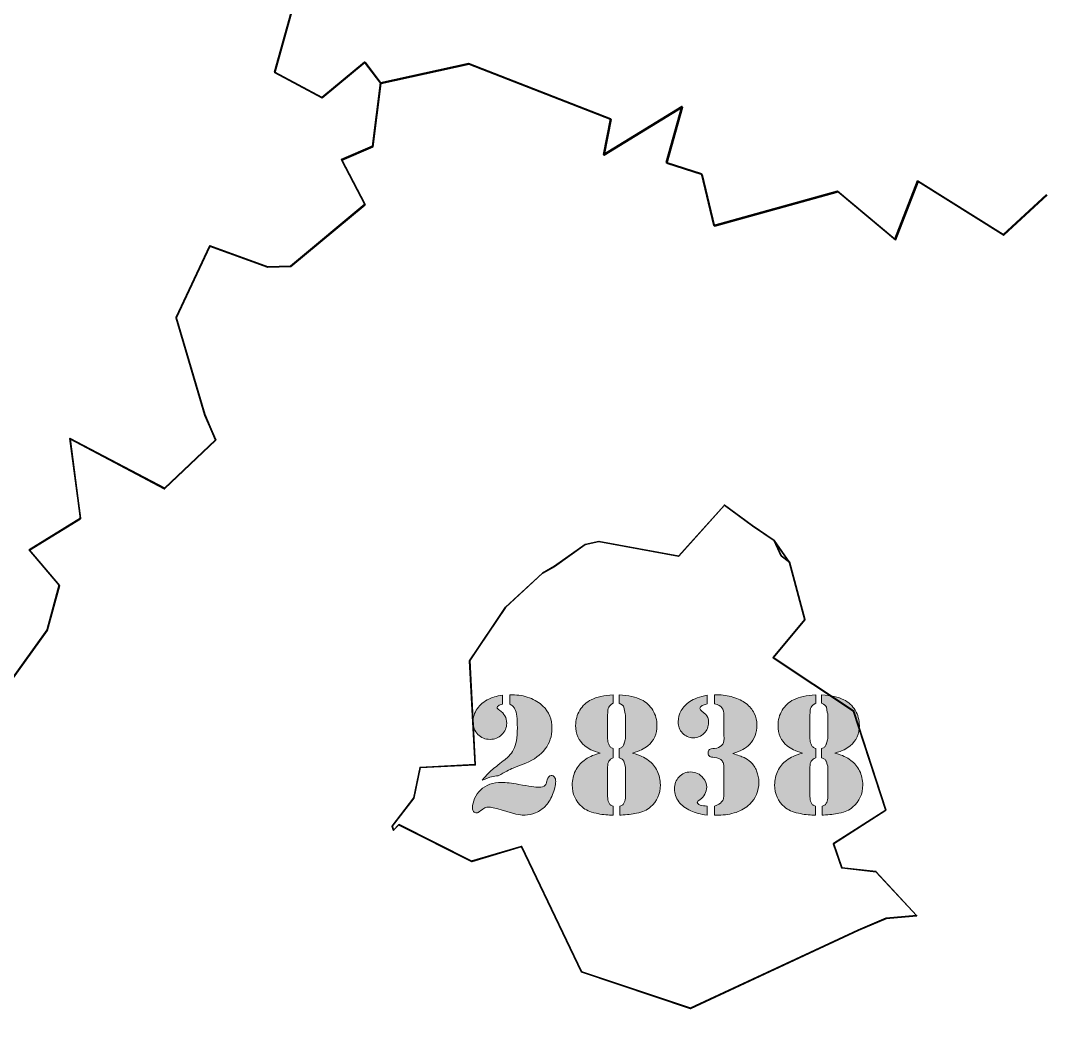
# Model space of a CAD drawing. Header units: inches. Extents: x 5 to 292, y -204 to -7.
# Drawn here: x 124.06 to 152.79, y -81.36 to -53.23 of the extents above; entities that cross this region are included whole.
import ezdxf

# ---------------------------------------------------------------- set-up
doc = ezdxf.new("R2010")
doc.units = ezdxf.units.IN
doc.header["$MEASUREMENT"] = 0
for name, color, linetype in [('Layer 4', 7, 'Continuous'), ('Legend', 7, 'Continuous'), ('MapBelgium', 7, 'Continuous')]:
    doc.layers.add(name, color=color, linetype=linetype)

# ---------------------------------------------------------------- blocks, each defined once
blk = doc.blocks.new('block 2')
at = {"layer": 'MapBelgium', "color": 250, "lineweight": 35, "true_color": 0x231f20}
for points in [[(152.859, -58.127), (151.643, -59.254), (149.241, -57.746), (148.61, -59.377), (146.998, -58.031), (143.525, -58.994), (143.182, -57.552), (142.195, -57.227), (142.634, -55.661), (140.431, -57.007), (140.629, -56.004), (136.643, -54.457), (134.179, -55.001), (134.179, -55.001), (133.728, -54.401), (132.524, -55.395), (131.199, -54.689), (131.663, -53.009)], [(131.651, -53.002), (131.187, -54.683), (132.511, -55.388), (133.715, -54.398), (134.167, -54.998), (134.167, -54.998), (133.944, -56.775), (133.071, -57.146), (133.727, -58.396), (131.645, -60.132), (131.645, -60.132), (130.995, -60.151), (130.995, -60.151), (129.376, -59.56), (128.429, -61.572), (129.231, -64.298), (129.231, -64.298), (129.537, -65.004), (129.537, -65.004), (128.104, -66.365), (125.452, -64.963), (125.746, -67.204), (124.313, -68.089), (125.155, -69.079), (124.812, -70.333), (122.224, -73.929)], [(122.218, -73.916), (124.805, -70.32), (125.149, -69.064), (124.307, -68.073), (125.74, -67.188), (125.446, -64.951), (128.101, -66.35), (129.534, -64.988), (129.534, -64.988), (129.228, -64.282), (129.228, -64.282), (128.426, -61.556), (129.37, -59.545), (130.989, -60.136), (130.989, -60.136), (131.638, -60.117), (131.638, -60.117), (133.721, -58.381), (133.065, -57.131), (133.938, -56.759), (134.161, -54.983), (134.161, -54.983), (136.624, -54.438), (140.61, -55.986), (140.412, -56.988), (142.615, -55.642), (142.176, -57.208), (143.163, -57.533), (143.507, -58.975), (146.979, -58.013), (148.591, -59.359), (149.223, -57.728), (151.624, -59.235), (152.84, -58.109)], [(145.394, -68.241), (145.636, -68.42), (145.636, -68.42), (146.063, -70.029), (145.178, -71.094), (147.425, -72.589), (148.331, -75.374), (146.864, -76.315), (147.1, -76.989), (147.1, -76.989), (148.056, -77.095), (148.056, -77.095), (149.198, -78.329), (148.344, -78.404), (148.344, -78.404), (147.561, -78.738), (147.561, -78.738), (142.854, -80.929), (139.796, -79.905), (138.116, -76.392), (136.714, -76.81), (134.674, -75.782), (134.674, -75.782), (134.523, -75.934), (134.523, -75.934), (134.486, -75.82), (134.486, -75.82), (135.095, -75.03), (135.095, -75.03), (135.269, -74.176), (136.816, -74.099), (136.661, -71.181), (137.67, -69.686), (137.67, -69.686), (138.707, -68.726), (138.707, -68.726), (139.038, -68.535), (139.038, -68.535), (139.898, -67.925), (139.898, -67.925), (140.285, -67.841), (140.285, -67.841), (142.523, -68.25), (142.523, -68.25), (143.807, -66.82), (143.807, -66.82), (144.587, -67.393), (144.587, -67.393), (145.203, -67.81), (145.203, -67.81), (145.394, -68.241)], [(140.285, -67.841), (140.285, -67.841), (139.898, -67.928), (139.898, -67.928), (139.038, -68.538), (139.038, -68.538), (138.707, -68.73), (138.707, -68.73), (137.67, -69.692), (137.67, -69.692), (136.658, -71.187), (136.816, -74.105), (135.269, -74.182), (135.095, -75.037), (135.095, -75.037), (134.489, -75.826), (134.489, -75.826), (134.526, -75.94), (134.526, -75.94), (134.678, -75.789), (134.678, -75.789), (136.717, -76.816), (138.119, -76.398), (139.799, -79.914), (142.857, -80.938), (147.564, -78.744), (147.564, -78.744), (148.347, -78.413), (148.347, -78.413), (149.201, -78.335), (148.056, -77.101), (148.056, -77.101), (147.1, -76.995), (147.1, -76.995), (146.864, -76.321), (148.334, -75.38), (147.425, -72.595), (145.178, -71.1), (146.063, -70.036), (145.636, -68.426), (145.636, -68.426), (145.203, -67.817), (145.203, -67.817), (144.59, -67.399), (144.59, -67.399), (143.807, -66.826), (143.807, -66.826), (142.526, -68.253), (140.285, -67.841), (140.285, -67.841)]]:
    blk.add_lwpolyline(points, dxfattribs=at)
blk = doc.blocks.new('block 5')
at = {"layer": 'Legend', "true_color": 0xffffff}
h = blk.add_hatch(color=7, dxfattribs=at)
h.dxf.hatch_style = 2
edge = h.paths.add_edge_path()
edge.add_spline(control_points=[(138.951, -74.404), (138.987, -74.402), (139.016, -74.417), (139.039, -74.447), (139.062, -74.478), (139.074, -74.518), (139.074, -74.568), (139.074, -74.679), (139.045, -74.803), (138.986, -74.94), (138.927, -75.078), (138.857, -75.188), (138.775, -75.272), (138.704, -75.344), (138.617, -75.403), (138.512, -75.448), (138.408, -75.493), (138.309, -75.515), (138.216, -75.515), (138.103, -75.515), (137.984, -75.497), (137.859, -75.46), (137.859, -75.46), (137.54, -75.366), (137.54, -75.366), (137.362, -75.314), (137.246, -75.289), (137.193, -75.289), (137.122, -75.289), (137.048, -75.323), (136.969, -75.39), (136.919, -75.432), (136.881, -75.453), (136.855, -75.453), (136.819, -75.453), (136.79, -75.441), (136.77, -75.417), (136.75, -75.392), (136.74, -75.358), (136.74, -75.313), (136.74, -75.226), (136.76, -75.138), (136.8, -75.048), (136.84, -74.958), (136.895, -74.879), (136.964, -74.811), (137.11, -74.668), (137.309, -74.597), (137.562, -74.597), (137.679, -74.597), (137.838, -74.615), (138.037, -74.652), (138.328, -74.707), (138.518, -74.734), (138.606, -74.734), (138.683, -74.734), (138.741, -74.715), (138.777, -74.676), (138.79, -74.662), (138.8, -74.645), (138.807, -74.627), (138.815, -74.608), (138.824, -74.575), (138.835, -74.527), (138.853, -74.448), (138.891, -74.407), (138.951, -74.404)], knot_values=[0, 0, 0, 0, 1, 1, 1, 2, 2, 2, 3, 3, 3, 4, 4, 4, 5, 5, 5, 6, 6, 6, 7, 7, 7, 8, 8, 8, 9, 9, 9, 10, 10, 10, 11, 11, 11, 12, 12, 12, 13, 13, 13, 14, 14, 14, 15, 15, 15, 16, 16, 16, 17, 17, 17, 18, 18, 18, 19, 19, 19, 20, 20, 20, 21, 21, 21, 22, 22, 22, 22], degree=3, periodic=1)
edge = h.paths.add_edge_path()
edge.add_spline(control_points=[(137.579, -72.149), (137.579, -72.149), (137.579, -72.405), (137.579, -72.405), (137.534, -72.414), (137.497, -72.428), (137.469, -72.446), (137.441, -72.463), (137.428, -72.481), (137.429, -72.499), (137.432, -72.521), (137.454, -72.545), (137.494, -72.571), (137.567, -72.621), (137.619, -72.675), (137.651, -72.733), (137.683, -72.79), (137.699, -72.86), (137.699, -72.942), (137.699, -73.064), (137.653, -73.17), (137.561, -73.258), (137.468, -73.347), (137.359, -73.391), (137.234, -73.391), (137.097, -73.391), (136.983, -73.344), (136.892, -73.25), (136.8, -73.156), (136.754, -73.039), (136.754, -72.899), (136.754, -72.767), (136.794, -72.644), (136.873, -72.53), (136.953, -72.416), (137.061, -72.326), (137.198, -72.26), (137.285, -72.218), (137.412, -72.181), (137.579, -72.149)], knot_values=[0, 0, 0, 0, 1, 1, 1, 2, 2, 2, 3, 3, 3, 4, 4, 4, 5, 5, 5, 6, 6, 6, 7, 7, 7, 8, 8, 8, 9, 9, 9, 10, 10, 10, 11, 11, 11, 12, 12, 12, 13, 13, 13, 13], degree=3, periodic=1)
edge = h.paths.add_edge_path()
edge.add_spline(control_points=[(137.791, -72.405), (137.791, -72.405), (137.791, -72.142), (137.791, -72.142), (137.791, -72.142), (137.856, -72.142), (137.856, -72.142), (138.023, -72.142), (138.183, -72.169), (138.335, -72.225), (138.487, -72.28), (138.613, -72.357), (138.715, -72.455), (138.885, -72.621), (138.97, -72.83), (138.97, -73.082), (138.97, -73.299), (138.907, -73.492), (138.778, -73.66), (138.651, -73.828), (138.469, -73.959), (138.235, -74.054), (138.235, -74.054), (137.919, -74.179), (137.919, -74.179), (137.827, -74.216), (137.698, -74.281), (137.531, -74.372), (137.531, -74.372), (137.458, -74.413), (137.458, -74.413), (137.394, -74.413), (137.332, -74.422), (137.273, -74.439), (137.213, -74.456), (137.127, -74.488), (137.015, -74.536), (137.072, -74.459), (137.131, -74.393), (137.19, -74.336), (137.248, -74.28), (137.336, -74.206), (137.453, -74.114), (137.605, -73.997), (137.706, -73.912), (137.759, -73.86), (137.811, -73.808), (137.855, -73.747), (137.892, -73.678), (137.929, -73.607), (137.956, -73.524), (137.973, -73.428), (137.99, -73.333), (137.998, -73.212), (137.998, -73.065), (137.998, -72.808), (137.976, -72.634), (137.931, -72.544), (137.913, -72.509), (137.894, -72.482), (137.874, -72.462), (137.854, -72.443), (137.827, -72.424), (137.791, -72.405)], knot_values=[0, 0, 0, 0, 1, 1, 1, 2, 2, 2, 3, 3, 3, 4, 4, 4, 5, 5, 5, 6, 6, 6, 7, 7, 7, 8, 8, 8, 9, 9, 9, 10, 10, 10, 11, 11, 11, 12, 12, 12, 13, 13, 13, 14, 14, 14, 15, 15, 15, 16, 16, 16, 17, 17, 17, 18, 18, 18, 19, 19, 19, 20, 20, 20, 21, 21, 21, 21], degree=3, periodic=1)
h = blk.add_hatch(color=7, dxfattribs=at)
h.dxf.hatch_style = 2
edge = h.paths.add_edge_path()
edge.add_spline(control_points=[(140.69, -72.376), (140.622, -72.411), (140.579, -72.449), (140.56, -72.489), (140.54, -72.529), (140.531, -72.603), (140.531, -72.711), (140.531, -72.711), (140.531, -73.376), (140.531, -73.376), (140.531, -73.429), (140.54, -73.48), (140.56, -73.528), (140.574, -73.561), (140.591, -73.585), (140.609, -73.603), (140.627, -73.621), (140.654, -73.637), (140.69, -73.651), (140.69, -73.651), (140.69, -73.905), (140.69, -73.905), (140.632, -73.927), (140.591, -73.958), (140.567, -73.999), (140.543, -74.039), (140.531, -74.096), (140.531, -74.17), (140.531, -74.17), (140.531, -74.995), (140.531, -74.995), (140.531, -75.059), (140.541, -75.114), (140.562, -75.161), (140.575, -75.191), (140.59, -75.214), (140.608, -75.228), (140.625, -75.243), (140.652, -75.255), (140.687, -75.265), (140.687, -75.265), (140.687, -75.515), (140.687, -75.515), (140.687, -75.515), (140.639, -75.513), (140.639, -75.513), (140.498, -75.513), (140.353, -75.496), (140.205, -75.462), (140.115, -75.442), (140.041, -75.418), (139.982, -75.391), (139.923, -75.365), (139.867, -75.329), (139.812, -75.284), (139.63, -75.131), (139.539, -74.926), (139.539, -74.669), (139.539, -74.526), (139.568, -74.395), (139.625, -74.276), (139.682, -74.157), (139.764, -74.058), (139.87, -73.979), (139.929, -73.934), (139.991, -73.897), (140.057, -73.868), (140.122, -73.839), (140.211, -73.808), (140.323, -73.774), (140.214, -73.742), (140.128, -73.711), (140.064, -73.681), (140, -73.652), (139.942, -73.614), (139.887, -73.569), (139.718, -73.428), (139.634, -73.238), (139.634, -73), (139.634, -72.844), (139.672, -72.702), (139.749, -72.575), (139.826, -72.447), (139.933, -72.348), (140.07, -72.277), (140.223, -72.198), (140.429, -72.153), (140.69, -72.142), (140.69, -72.142), (140.69, -72.376), (140.69, -72.376)], knot_values=[0, 0, 0, 0, 1, 1, 1, 2, 2, 2, 3, 3, 3, 4, 4, 4, 5, 5, 5, 6, 6, 6, 7, 7, 7, 8, 8, 8, 9, 9, 9, 10, 10, 10, 11, 11, 11, 12, 12, 12, 13, 13, 13, 14, 14, 14, 15, 15, 15, 16, 16, 16, 17, 17, 17, 18, 18, 18, 19, 19, 19, 20, 20, 20, 21, 21, 21, 22, 22, 22, 23, 23, 23, 24, 24, 24, 25, 25, 25, 26, 26, 26, 27, 27, 27, 28, 28, 28, 29, 29, 29, 30, 30, 30, 30], degree=3, periodic=1)
edge = h.paths.add_edge_path()
edge.add_spline(control_points=[(140.856, -72.376), (140.856, -72.376), (140.856, -72.142), (140.856, -72.142), (141.118, -72.153), (141.326, -72.198), (141.478, -72.277), (141.615, -72.348), (141.722, -72.447), (141.799, -72.575), (141.876, -72.702), (141.915, -72.844), (141.915, -73), (141.915, -73.238), (141.83, -73.428), (141.662, -73.569), (141.607, -73.614), (141.548, -73.652), (141.485, -73.681), (141.421, -73.711), (141.334, -73.742), (141.225, -73.774), (141.338, -73.808), (141.427, -73.839), (141.491, -73.868), (141.557, -73.897), (141.619, -73.934), (141.679, -73.979), (141.785, -74.058), (141.866, -74.157), (141.923, -74.276), (141.98, -74.395), (142.009, -74.526), (142.009, -74.669), (142.009, -74.926), (141.918, -75.131), (141.736, -75.284), (141.682, -75.331), (141.625, -75.367), (141.567, -75.394), (141.508, -75.42), (141.433, -75.443), (141.343, -75.462), (141.216, -75.49), (141.071, -75.507), (140.907, -75.513), (140.907, -75.513), (140.873, -75.515), (140.873, -75.515), (140.873, -75.515), (140.873, -75.265), (140.873, -75.265), (140.909, -75.255), (140.935, -75.243), (140.953, -75.228), (140.97, -75.214), (140.986, -75.191), (140.998, -75.161), (141.019, -75.114), (141.03, -75.059), (141.03, -74.995), (141.03, -74.995), (141.03, -74.17), (141.03, -74.17), (141.03, -74.155), (141.025, -74.13), (141.014, -74.094), (141.004, -74.058), (140.994, -74.028), (140.984, -74.006), (140.971, -73.982), (140.956, -73.962), (140.938, -73.948), (140.921, -73.933), (140.893, -73.919), (140.856, -73.905), (140.856, -73.905), (140.856, -73.651), (140.856, -73.651), (140.895, -73.635), (140.923, -73.619), (140.942, -73.602), (140.96, -73.585), (140.975, -73.561), (140.986, -73.528), (140.993, -73.512), (141.002, -73.484), (141.013, -73.444), (141.024, -73.404), (141.03, -73.381), (141.03, -73.376), (141.03, -73.376), (141.03, -72.711), (141.03, -72.711), (141.03, -72.693), (141.025, -72.664), (141.015, -72.624), (141.015, -72.624), (140.989, -72.491), (140.989, -72.491), (140.973, -72.451), (140.929, -72.413), (140.856, -72.376)], knot_values=[0, 0, 0, 0, 1, 1, 1, 2, 2, 2, 3, 3, 3, 4, 4, 4, 5, 5, 5, 6, 6, 6, 7, 7, 7, 8, 8, 8, 9, 9, 9, 10, 10, 10, 11, 11, 11, 12, 12, 12, 13, 13, 13, 14, 14, 14, 15, 15, 15, 16, 16, 16, 17, 17, 17, 18, 18, 18, 19, 19, 19, 20, 20, 20, 21, 21, 21, 22, 22, 22, 23, 23, 23, 24, 24, 24, 25, 25, 25, 26, 26, 26, 27, 27, 27, 28, 28, 28, 29, 29, 29, 30, 30, 30, 31, 31, 31, 32, 32, 32, 33, 33, 33, 34, 34, 34, 34], degree=3, periodic=1)
h = blk.add_hatch(color=7, dxfattribs=at)
h.dxf.hatch_style = 2
edge = h.paths.add_edge_path()
edge.add_spline(control_points=[(143.318, -75.26), (143.318, -75.26), (143.318, -75.513), (143.318, -75.513), (143.14, -75.49), (142.987, -75.451), (142.86, -75.395), (142.715, -75.331), (142.603, -75.245), (142.524, -75.138), (142.444, -75.031), (142.404, -74.912), (142.404, -74.78), (142.404, -74.645), (142.448, -74.532), (142.535, -74.441), (142.621, -74.35), (142.729, -74.305), (142.858, -74.305), (142.999, -74.305), (143.117, -74.361), (143.21, -74.474), (143.276, -74.554), (143.309, -74.64), (143.309, -74.732), (143.309, -74.798), (143.292, -74.862), (143.258, -74.925), (143.224, -74.987), (143.179, -75.039), (143.123, -75.079), (143.072, -75.116), (143.046, -75.144), (143.046, -75.163), (143.046, -75.189), (143.073, -75.212), (143.128, -75.231), (143.183, -75.25), (143.246, -75.26), (143.318, -75.26)], knot_values=[0, 0, 0, 0, 1, 1, 1, 2, 2, 2, 3, 3, 3, 4, 4, 4, 5, 5, 5, 6, 6, 6, 7, 7, 7, 8, 8, 8, 9, 9, 9, 10, 10, 10, 11, 11, 11, 12, 12, 12, 13, 13, 13, 13], degree=3, periodic=1)
edge = h.paths.add_edge_path()
edge.add_spline(control_points=[(143.318, -72.154), (143.318, -72.154), (143.318, -72.397), (143.318, -72.397), (143.256, -72.412), (143.211, -72.427), (143.183, -72.443), (143.166, -72.453), (143.151, -72.466), (143.139, -72.482), (143.127, -72.498), (143.121, -72.512), (143.121, -72.523), (143.122, -72.548), (143.139, -72.574), (143.171, -72.6), (143.171, -72.6), (143.282, -72.689), (143.282, -72.689), (143.335, -72.733), (143.362, -72.809), (143.362, -72.918), (143.362, -73.036), (143.32, -73.136), (143.235, -73.22), (143.151, -73.303), (143.049, -73.345), (142.93, -73.345), (142.811, -73.345), (142.711, -73.302), (142.631, -73.216), (142.551, -73.13), (142.511, -73.023), (142.511, -72.896), (142.511, -72.787), (142.539, -72.683), (142.596, -72.584), (142.653, -72.485), (142.733, -72.401), (142.836, -72.332), (142.955, -72.252), (143.116, -72.192), (143.318, -72.154)], knot_values=[0, 0, 0, 0, 1, 1, 1, 2, 2, 2, 3, 3, 3, 4, 4, 4, 5, 5, 5, 6, 6, 6, 7, 7, 7, 8, 8, 8, 9, 9, 9, 10, 10, 10, 11, 11, 11, 12, 12, 12, 13, 13, 13, 14, 14, 14, 14], degree=3, periodic=1)
edge = h.paths.add_edge_path()
edge.add_spline(control_points=[(144.044, -73.791), (144.184, -73.833), (144.289, -73.87), (144.358, -73.903), (144.427, -73.936), (144.488, -73.977), (144.541, -74.025), (144.612, -74.091), (144.668, -74.175), (144.71, -74.276), (144.752, -74.377), (144.773, -74.482), (144.773, -74.592), (144.773, -74.841), (144.687, -75.047), (144.517, -75.209), (144.413, -75.309), (144.285, -75.385), (144.135, -75.437), (143.984, -75.489), (143.819, -75.515), (143.639, -75.515), (143.639, -75.515), (143.533, -75.513), (143.533, -75.513), (143.533, -75.513), (143.533, -75.26), (143.533, -75.26), (143.623, -75.234), (143.688, -75.196), (143.728, -75.146), (143.752, -75.118), (143.769, -75.087), (143.779, -75.054), (143.789, -75.021), (143.793, -74.977), (143.793, -74.922), (143.793, -74.922), (143.793, -74.23), (143.793, -74.23), (143.793, -74.163), (143.79, -74.113), (143.784, -74.083), (143.777, -74.052), (143.763, -74.023), (143.74, -73.994), (143.695, -73.934), (143.625, -73.902), (143.528, -73.897), (143.464, -73.894), (143.421, -73.886), (143.4, -73.873), (143.365, -73.851), (143.347, -73.817), (143.347, -73.772), (143.347, -73.727), (143.36, -73.696), (143.385, -73.678), (143.41, -73.66), (143.457, -73.648), (143.526, -73.642), (143.706, -73.626), (143.796, -73.535), (143.796, -73.369), (143.796, -73.369), (143.793, -73.275), (143.793, -73.275), (143.793, -73.275), (143.793, -72.73), (143.793, -72.73), (143.793, -72.629), (143.774, -72.554), (143.736, -72.505), (143.697, -72.456), (143.629, -72.42), (143.533, -72.397), (143.533, -72.397), (143.533, -72.142), (143.533, -72.142), (143.533, -72.142), (143.601, -72.142), (143.601, -72.142), (143.755, -72.142), (143.904, -72.163), (144.047, -72.207), (144.19, -72.25), (144.312, -72.31), (144.413, -72.388), (144.513, -72.463), (144.589, -72.553), (144.641, -72.657), (144.693, -72.76), (144.72, -72.872), (144.72, -72.991), (144.72, -73.204), (144.651, -73.384), (144.515, -73.528), (144.455, -73.591), (144.392, -73.641), (144.325, -73.678), (144.259, -73.715), (144.165, -73.753), (144.044, -73.791)], knot_values=[0, 0, 0, 0, 1, 1, 1, 2, 2, 2, 3, 3, 3, 4, 4, 4, 5, 5, 5, 6, 6, 6, 7, 7, 7, 8, 8, 8, 9, 9, 9, 10, 10, 10, 11, 11, 11, 12, 12, 12, 13, 13, 13, 14, 14, 14, 15, 15, 15, 16, 16, 16, 17, 17, 17, 18, 18, 18, 19, 19, 19, 20, 20, 20, 21, 21, 21, 22, 22, 22, 23, 23, 23, 24, 24, 24, 25, 25, 25, 26, 26, 26, 27, 27, 27, 28, 28, 28, 29, 29, 29, 30, 30, 30, 31, 31, 31, 32, 32, 32, 33, 33, 33, 34, 34, 34, 34], degree=3, periodic=1)
h = blk.add_hatch(color=7, dxfattribs=at)
h.dxf.hatch_style = 2
edge = h.paths.add_edge_path()
edge.add_spline(control_points=[(146.367, -72.376), (146.299, -72.411), (146.256, -72.449), (146.236, -72.489), (146.217, -72.529), (146.207, -72.603), (146.207, -72.711), (146.207, -72.711), (146.207, -73.376), (146.207, -73.376), (146.207, -73.429), (146.217, -73.48), (146.236, -73.528), (146.251, -73.561), (146.267, -73.585), (146.286, -73.603), (146.304, -73.621), (146.331, -73.637), (146.367, -73.651), (146.367, -73.651), (146.367, -73.905), (146.367, -73.905), (146.309, -73.927), (146.268, -73.958), (146.244, -73.999), (146.219, -74.039), (146.207, -74.096), (146.207, -74.17), (146.207, -74.17), (146.207, -74.995), (146.207, -74.995), (146.207, -75.059), (146.218, -75.114), (146.239, -75.161), (146.252, -75.191), (146.267, -75.214), (146.285, -75.228), (146.302, -75.243), (146.329, -75.255), (146.364, -75.265), (146.364, -75.265), (146.364, -75.515), (146.364, -75.515), (146.364, -75.515), (146.316, -75.513), (146.316, -75.513), (146.174, -75.513), (146.03, -75.496), (145.882, -75.462), (145.792, -75.442), (145.718, -75.418), (145.659, -75.391), (145.6, -75.365), (145.544, -75.329), (145.489, -75.284), (145.307, -75.131), (145.216, -74.926), (145.216, -74.669), (145.216, -74.526), (145.245, -74.395), (145.302, -74.276), (145.359, -74.157), (145.441, -74.058), (145.547, -73.979), (145.606, -73.934), (145.668, -73.897), (145.734, -73.868), (145.799, -73.839), (145.887, -73.808), (146, -73.774), (145.891, -73.742), (145.804, -73.711), (145.741, -73.681), (145.677, -73.652), (145.618, -73.614), (145.564, -73.569), (145.395, -73.428), (145.31, -73.238), (145.31, -73), (145.31, -72.844), (145.349, -72.702), (145.426, -72.575), (145.503, -72.447), (145.61, -72.348), (145.747, -72.277), (145.899, -72.198), (146.106, -72.153), (146.367, -72.142), (146.367, -72.142), (146.367, -72.376), (146.367, -72.376)], knot_values=[0, 0, 0, 0, 1, 1, 1, 2, 2, 2, 3, 3, 3, 4, 4, 4, 5, 5, 5, 6, 6, 6, 7, 7, 7, 8, 8, 8, 9, 9, 9, 10, 10, 10, 11, 11, 11, 12, 12, 12, 13, 13, 13, 14, 14, 14, 15, 15, 15, 16, 16, 16, 17, 17, 17, 18, 18, 18, 19, 19, 19, 20, 20, 20, 21, 21, 21, 22, 22, 22, 23, 23, 23, 24, 24, 24, 25, 25, 25, 26, 26, 26, 27, 27, 27, 28, 28, 28, 29, 29, 29, 30, 30, 30, 30], degree=3, periodic=1)
edge = h.paths.add_edge_path()
edge.add_spline(control_points=[(146.533, -72.376), (146.533, -72.376), (146.533, -72.142), (146.533, -72.142), (146.795, -72.153), (147.003, -72.198), (147.155, -72.277), (147.292, -72.348), (147.399, -72.447), (147.476, -72.575), (147.553, -72.702), (147.592, -72.844), (147.592, -73), (147.592, -73.238), (147.507, -73.428), (147.338, -73.569), (147.284, -73.614), (147.225, -73.652), (147.161, -73.681), (147.098, -73.711), (147.011, -73.742), (146.902, -73.774), (147.015, -73.808), (147.104, -73.839), (147.168, -73.868), (147.234, -73.897), (147.296, -73.934), (147.355, -73.979), (147.461, -74.058), (147.543, -74.157), (147.6, -74.276), (147.657, -74.395), (147.686, -74.526), (147.686, -74.669), (147.686, -74.926), (147.595, -75.131), (147.413, -75.284), (147.358, -75.331), (147.302, -75.367), (147.243, -75.394), (147.184, -75.42), (147.11, -75.443), (147.02, -75.462), (146.893, -75.49), (146.748, -75.507), (146.584, -75.513), (146.584, -75.513), (146.55, -75.515), (146.55, -75.515), (146.55, -75.515), (146.55, -75.265), (146.55, -75.265), (146.585, -75.255), (146.612, -75.243), (146.629, -75.228), (146.647, -75.214), (146.663, -75.191), (146.675, -75.161), (146.696, -75.114), (146.707, -75.059), (146.707, -74.995), (146.707, -74.995), (146.707, -74.17), (146.707, -74.17), (146.707, -74.155), (146.701, -74.13), (146.691, -74.094), (146.68, -74.058), (146.67, -74.028), (146.661, -74.006), (146.648, -73.982), (146.633, -73.962), (146.615, -73.948), (146.597, -73.933), (146.57, -73.919), (146.533, -73.905), (146.533, -73.905), (146.533, -73.651), (146.533, -73.651), (146.572, -73.635), (146.6, -73.619), (146.618, -73.602), (146.637, -73.585), (146.652, -73.561), (146.663, -73.528), (146.67, -73.512), (146.678, -73.484), (146.69, -73.444), (146.701, -73.404), (146.707, -73.381), (146.707, -73.376), (146.707, -73.376), (146.707, -72.711), (146.707, -72.711), (146.707, -72.693), (146.702, -72.664), (146.692, -72.624), (146.692, -72.624), (146.666, -72.491), (146.666, -72.491), (146.649, -72.451), (146.605, -72.413), (146.533, -72.376)], knot_values=[0, 0, 0, 0, 1, 1, 1, 2, 2, 2, 3, 3, 3, 4, 4, 4, 5, 5, 5, 6, 6, 6, 7, 7, 7, 8, 8, 8, 9, 9, 9, 10, 10, 10, 11, 11, 11, 12, 12, 12, 13, 13, 13, 14, 14, 14, 15, 15, 15, 16, 16, 16, 17, 17, 17, 18, 18, 18, 19, 19, 19, 20, 20, 20, 21, 21, 21, 22, 22, 22, 23, 23, 23, 24, 24, 24, 25, 25, 25, 26, 26, 26, 27, 27, 27, 28, 28, 28, 29, 29, 29, 30, 30, 30, 31, 31, 31, 32, 32, 32, 33, 33, 33, 34, 34, 34, 34], degree=3, periodic=1)
at = {"layer": 'Legend', "lineweight": 0}
for points, knots in [([(137.579, -72.149), (137.579, -72.149), (137.579, -72.405), (137.579, -72.405), (137.534, -72.414), (137.497, -72.428), (137.469, -72.446), (137.441, -72.463), (137.428, -72.481), (137.429, -72.499), (137.432, -72.521), (137.454, -72.545), (137.494, -72.571), (137.567, -72.621), (137.619, -72.675), (137.651, -72.733), (137.683, -72.79), (137.699, -72.86), (137.699, -72.942), (137.699, -73.064), (137.653, -73.17), (137.561, -73.258), (137.468, -73.347), (137.359, -73.391), (137.234, -73.391), (137.097, -73.391), (136.983, -73.344), (136.892, -73.25), (136.8, -73.156), (136.754, -73.039), (136.754, -72.899), (136.754, -72.767), (136.794, -72.644), (136.873, -72.53), (136.953, -72.416), (137.061, -72.326), (137.198, -72.26), (137.285, -72.218), (137.412, -72.181), (137.579, -72.149)], [0, 0, 0, 0, 1, 1, 1, 2, 2, 2, 3, 3, 3, 4, 4, 4, 5, 5, 5, 6, 6, 6, 7, 7, 7, 8, 8, 8, 9, 9, 9, 10, 10, 10, 11, 11, 11, 12, 12, 12, 13, 13, 13, 13]), ([(137.791, -72.405), (137.791, -72.405), (137.791, -72.142), (137.791, -72.142), (137.791, -72.142), (137.856, -72.142), (137.856, -72.142), (138.023, -72.142), (138.183, -72.169), (138.335, -72.225), (138.487, -72.28), (138.613, -72.357), (138.715, -72.455), (138.885, -72.621), (138.97, -72.83), (138.97, -73.082), (138.97, -73.299), (138.907, -73.492), (138.778, -73.66), (138.651, -73.828), (138.469, -73.959), (138.235, -74.054), (138.235, -74.054), (137.919, -74.179), (137.919, -74.179), (137.827, -74.216), (137.698, -74.281), (137.531, -74.372), (137.531, -74.372), (137.458, -74.413), (137.458, -74.413), (137.394, -74.413), (137.332, -74.422), (137.273, -74.439), (137.213, -74.456), (137.127, -74.488), (137.015, -74.536), (137.072, -74.459), (137.131, -74.393), (137.19, -74.336), (137.248, -74.28), (137.336, -74.206), (137.453, -74.114), (137.605, -73.997), (137.706, -73.912), (137.759, -73.86), (137.811, -73.808), (137.855, -73.747), (137.892, -73.678), (137.929, -73.607), (137.956, -73.524), (137.973, -73.428), (137.99, -73.333), (137.998, -73.212), (137.998, -73.065), (137.998, -72.808), (137.976, -72.634), (137.931, -72.544), (137.913, -72.509), (137.894, -72.482), (137.874, -72.462), (137.854, -72.443), (137.827, -72.424), (137.791, -72.405)], [0, 0, 0, 0, 1, 1, 1, 2, 2, 2, 3, 3, 3, 4, 4, 4, 5, 5, 5, 6, 6, 6, 7, 7, 7, 8, 8, 8, 9, 9, 9, 10, 10, 10, 11, 11, 11, 12, 12, 12, 13, 13, 13, 14, 14, 14, 15, 15, 15, 16, 16, 16, 17, 17, 17, 18, 18, 18, 19, 19, 19, 20, 20, 20, 21, 21, 21, 21]), ([(140.69, -72.376), (140.622, -72.411), (140.579, -72.449), (140.56, -72.489), (140.54, -72.529), (140.531, -72.603), (140.531, -72.711), (140.531, -72.711), (140.531, -73.376), (140.531, -73.376), (140.531, -73.429), (140.54, -73.48), (140.56, -73.528), (140.574, -73.561), (140.591, -73.585), (140.609, -73.603), (140.627, -73.621), (140.654, -73.637), (140.69, -73.651), (140.69, -73.651), (140.69, -73.905), (140.69, -73.905), (140.632, -73.927), (140.591, -73.958), (140.567, -73.999), (140.543, -74.039), (140.531, -74.096), (140.531, -74.17), (140.531, -74.17), (140.531, -74.995), (140.531, -74.995), (140.531, -75.059), (140.541, -75.114), (140.562, -75.161), (140.575, -75.191), (140.59, -75.214), (140.608, -75.228), (140.625, -75.243), (140.652, -75.255), (140.687, -75.265), (140.687, -75.265), (140.687, -75.515), (140.687, -75.515), (140.687, -75.515), (140.639, -75.513), (140.639, -75.513), (140.498, -75.513), (140.353, -75.496), (140.205, -75.462), (140.115, -75.442), (140.041, -75.418), (139.982, -75.391), (139.923, -75.365), (139.867, -75.329), (139.812, -75.284), (139.63, -75.131), (139.539, -74.926), (139.539, -74.669), (139.539, -74.526), (139.568, -74.395), (139.625, -74.276), (139.682, -74.157), (139.764, -74.058), (139.87, -73.979), (139.929, -73.934), (139.991, -73.897), (140.057, -73.868), (140.122, -73.839), (140.211, -73.808), (140.323, -73.774), (140.214, -73.742), (140.128, -73.711), (140.064, -73.681), (140, -73.652), (139.942, -73.614), (139.887, -73.569), (139.718, -73.428), (139.634, -73.238), (139.634, -73), (139.634, -72.844), (139.672, -72.702), (139.749, -72.575), (139.826, -72.447), (139.933, -72.348), (140.07, -72.277), (140.223, -72.198), (140.429, -72.153), (140.69, -72.142), (140.69, -72.142), (140.69, -72.376), (140.69, -72.376)], [0, 0, 0, 0, 1, 1, 1, 2, 2, 2, 3, 3, 3, 4, 4, 4, 5, 5, 5, 6, 6, 6, 7, 7, 7, 8, 8, 8, 9, 9, 9, 10, 10, 10, 11, 11, 11, 12, 12, 12, 13, 13, 13, 14, 14, 14, 15, 15, 15, 16, 16, 16, 17, 17, 17, 18, 18, 18, 19, 19, 19, 20, 20, 20, 21, 21, 21, 22, 22, 22, 23, 23, 23, 24, 24, 24, 25, 25, 25, 26, 26, 26, 27, 27, 27, 28, 28, 28, 29, 29, 29, 30, 30, 30, 30]), ([(140.856, -72.376), (140.856, -72.376), (140.856, -72.142), (140.856, -72.142), (141.118, -72.153), (141.326, -72.198), (141.478, -72.277), (141.615, -72.348), (141.722, -72.447), (141.799, -72.575), (141.876, -72.702), (141.915, -72.844), (141.915, -73), (141.915, -73.238), (141.83, -73.428), (141.662, -73.569), (141.607, -73.614), (141.548, -73.652), (141.485, -73.681), (141.421, -73.711), (141.334, -73.742), (141.225, -73.774), (141.338, -73.808), (141.427, -73.839), (141.491, -73.868), (141.557, -73.897), (141.619, -73.934), (141.679, -73.979), (141.785, -74.058), (141.866, -74.157), (141.923, -74.276), (141.98, -74.395), (142.009, -74.526), (142.009, -74.669), (142.009, -74.926), (141.918, -75.131), (141.736, -75.284), (141.682, -75.331), (141.625, -75.367), (141.567, -75.394), (141.508, -75.42), (141.433, -75.443), (141.343, -75.462), (141.216, -75.49), (141.071, -75.507), (140.907, -75.513), (140.907, -75.513), (140.873, -75.515), (140.873, -75.515), (140.873, -75.515), (140.873, -75.265), (140.873, -75.265), (140.909, -75.255), (140.935, -75.243), (140.953, -75.228), (140.97, -75.214), (140.986, -75.191), (140.998, -75.161), (141.019, -75.114), (141.03, -75.059), (141.03, -74.995), (141.03, -74.995), (141.03, -74.17), (141.03, -74.17), (141.03, -74.155), (141.025, -74.13), (141.014, -74.094), (141.004, -74.058), (140.994, -74.028), (140.984, -74.006), (140.971, -73.982), (140.956, -73.962), (140.938, -73.948), (140.921, -73.933), (140.893, -73.919), (140.856, -73.905), (140.856, -73.905), (140.856, -73.651), (140.856, -73.651), (140.895, -73.635), (140.923, -73.619), (140.942, -73.602), (140.96, -73.585), (140.975, -73.561), (140.986, -73.528), (140.993, -73.512), (141.002, -73.484), (141.013, -73.444), (141.024, -73.404), (141.03, -73.381), (141.03, -73.376), (141.03, -73.376), (141.03, -72.711), (141.03, -72.711), (141.03, -72.693), (141.025, -72.664), (141.015, -72.624), (141.015, -72.624), (140.989, -72.491), (140.989, -72.491), (140.973, -72.451), (140.929, -72.413), (140.856, -72.376)], [0, 0, 0, 0, 1, 1, 1, 2, 2, 2, 3, 3, 3, 4, 4, 4, 5, 5, 5, 6, 6, 6, 7, 7, 7, 8, 8, 8, 9, 9, 9, 10, 10, 10, 11, 11, 11, 12, 12, 12, 13, 13, 13, 14, 14, 14, 15, 15, 15, 16, 16, 16, 17, 17, 17, 18, 18, 18, 19, 19, 19, 20, 20, 20, 21, 21, 21, 22, 22, 22, 23, 23, 23, 24, 24, 24, 25, 25, 25, 26, 26, 26, 27, 27, 27, 28, 28, 28, 29, 29, 29, 30, 30, 30, 31, 31, 31, 32, 32, 32, 33, 33, 33, 34, 34, 34, 34]), ([(143.318, -72.154), (143.318, -72.154), (143.318, -72.397), (143.318, -72.397), (143.256, -72.412), (143.211, -72.427), (143.183, -72.443), (143.166, -72.453), (143.151, -72.466), (143.139, -72.482), (143.127, -72.498), (143.121, -72.512), (143.121, -72.523), (143.122, -72.548), (143.139, -72.574), (143.171, -72.6), (143.171, -72.6), (143.282, -72.689), (143.282, -72.689), (143.335, -72.733), (143.362, -72.809), (143.362, -72.918), (143.362, -73.036), (143.32, -73.136), (143.235, -73.22), (143.151, -73.303), (143.049, -73.345), (142.93, -73.345), (142.811, -73.345), (142.711, -73.302), (142.631, -73.216), (142.551, -73.13), (142.511, -73.023), (142.511, -72.896), (142.511, -72.787), (142.539, -72.683), (142.596, -72.584), (142.653, -72.485), (142.733, -72.401), (142.836, -72.332), (142.955, -72.252), (143.116, -72.192), (143.318, -72.154)], [0, 0, 0, 0, 1, 1, 1, 2, 2, 2, 3, 3, 3, 4, 4, 4, 5, 5, 5, 6, 6, 6, 7, 7, 7, 8, 8, 8, 9, 9, 9, 10, 10, 10, 11, 11, 11, 12, 12, 12, 13, 13, 13, 14, 14, 14, 14]), ([(144.044, -73.791), (144.184, -73.833), (144.289, -73.87), (144.358, -73.903), (144.427, -73.936), (144.488, -73.977), (144.541, -74.025), (144.612, -74.091), (144.668, -74.175), (144.71, -74.276), (144.752, -74.377), (144.773, -74.482), (144.773, -74.592), (144.773, -74.841), (144.687, -75.047), (144.517, -75.209), (144.413, -75.309), (144.285, -75.385), (144.135, -75.437), (143.984, -75.489), (143.819, -75.515), (143.639, -75.515), (143.639, -75.515), (143.533, -75.513), (143.533, -75.513), (143.533, -75.513), (143.533, -75.26), (143.533, -75.26), (143.623, -75.234), (143.688, -75.196), (143.728, -75.146), (143.752, -75.118), (143.769, -75.087), (143.779, -75.054), (143.789, -75.021), (143.793, -74.977), (143.793, -74.922), (143.793, -74.922), (143.793, -74.23), (143.793, -74.23), (143.793, -74.163), (143.79, -74.113), (143.784, -74.083), (143.777, -74.052), (143.763, -74.023), (143.74, -73.994), (143.695, -73.934), (143.625, -73.902), (143.528, -73.897), (143.464, -73.894), (143.421, -73.886), (143.4, -73.873), (143.365, -73.851), (143.347, -73.817), (143.347, -73.772), (143.347, -73.727), (143.36, -73.696), (143.385, -73.678), (143.41, -73.66), (143.457, -73.648), (143.526, -73.642), (143.706, -73.626), (143.796, -73.535), (143.796, -73.369), (143.796, -73.369), (143.793, -73.275), (143.793, -73.275), (143.793, -73.275), (143.793, -72.73), (143.793, -72.73), (143.793, -72.629), (143.774, -72.554), (143.736, -72.505), (143.697, -72.456), (143.629, -72.42), (143.533, -72.397), (143.533, -72.397), (143.533, -72.142), (143.533, -72.142), (143.533, -72.142), (143.601, -72.142), (143.601, -72.142), (143.755, -72.142), (143.904, -72.163), (144.047, -72.207), (144.19, -72.25), (144.312, -72.31), (144.413, -72.388), (144.513, -72.463), (144.589, -72.553), (144.641, -72.657), (144.693, -72.76), (144.72, -72.872), (144.72, -72.991), (144.72, -73.204), (144.651, -73.384), (144.515, -73.528), (144.455, -73.591), (144.392, -73.641), (144.325, -73.678), (144.259, -73.715), (144.165, -73.753), (144.044, -73.791)], [0, 0, 0, 0, 1, 1, 1, 2, 2, 2, 3, 3, 3, 4, 4, 4, 5, 5, 5, 6, 6, 6, 7, 7, 7, 8, 8, 8, 9, 9, 9, 10, 10, 10, 11, 11, 11, 12, 12, 12, 13, 13, 13, 14, 14, 14, 15, 15, 15, 16, 16, 16, 17, 17, 17, 18, 18, 18, 19, 19, 19, 20, 20, 20, 21, 21, 21, 22, 22, 22, 23, 23, 23, 24, 24, 24, 25, 25, 25, 26, 26, 26, 27, 27, 27, 28, 28, 28, 29, 29, 29, 30, 30, 30, 31, 31, 31, 32, 32, 32, 33, 33, 33, 34, 34, 34, 34]), ([(146.367, -72.376), (146.299, -72.411), (146.256, -72.449), (146.236, -72.489), (146.217, -72.529), (146.207, -72.603), (146.207, -72.711), (146.207, -72.711), (146.207, -73.376), (146.207, -73.376), (146.207, -73.429), (146.217, -73.48), (146.236, -73.528), (146.251, -73.561), (146.267, -73.585), (146.286, -73.603), (146.304, -73.621), (146.331, -73.637), (146.367, -73.651), (146.367, -73.651), (146.367, -73.905), (146.367, -73.905), (146.309, -73.927), (146.268, -73.958), (146.244, -73.999), (146.219, -74.039), (146.207, -74.096), (146.207, -74.17), (146.207, -74.17), (146.207, -74.995), (146.207, -74.995), (146.207, -75.059), (146.218, -75.114), (146.239, -75.161), (146.252, -75.191), (146.267, -75.214), (146.285, -75.228), (146.302, -75.243), (146.329, -75.255), (146.364, -75.265), (146.364, -75.265), (146.364, -75.515), (146.364, -75.515), (146.364, -75.515), (146.316, -75.513), (146.316, -75.513), (146.174, -75.513), (146.03, -75.496), (145.882, -75.462), (145.792, -75.442), (145.718, -75.418), (145.659, -75.391), (145.6, -75.365), (145.544, -75.329), (145.489, -75.284), (145.307, -75.131), (145.216, -74.926), (145.216, -74.669), (145.216, -74.526), (145.245, -74.395), (145.302, -74.276), (145.359, -74.157), (145.441, -74.058), (145.547, -73.979), (145.606, -73.934), (145.668, -73.897), (145.734, -73.868), (145.799, -73.839), (145.887, -73.808), (146, -73.774), (145.891, -73.742), (145.804, -73.711), (145.741, -73.681), (145.677, -73.652), (145.618, -73.614), (145.564, -73.569), (145.395, -73.428), (145.31, -73.238), (145.31, -73), (145.31, -72.844), (145.349, -72.702), (145.426, -72.575), (145.503, -72.447), (145.61, -72.348), (145.747, -72.277), (145.899, -72.198), (146.106, -72.153), (146.367, -72.142), (146.367, -72.142), (146.367, -72.376), (146.367, -72.376)], [0, 0, 0, 0, 1, 1, 1, 2, 2, 2, 3, 3, 3, 4, 4, 4, 5, 5, 5, 6, 6, 6, 7, 7, 7, 8, 8, 8, 9, 9, 9, 10, 10, 10, 11, 11, 11, 12, 12, 12, 13, 13, 13, 14, 14, 14, 15, 15, 15, 16, 16, 16, 17, 17, 17, 18, 18, 18, 19, 19, 19, 20, 20, 20, 21, 21, 21, 22, 22, 22, 23, 23, 23, 24, 24, 24, 25, 25, 25, 26, 26, 26, 27, 27, 27, 28, 28, 28, 29, 29, 29, 30, 30, 30, 30]), ([(146.533, -72.376), (146.533, -72.376), (146.533, -72.142), (146.533, -72.142), (146.795, -72.153), (147.003, -72.198), (147.155, -72.277), (147.292, -72.348), (147.399, -72.447), (147.476, -72.575), (147.553, -72.702), (147.592, -72.844), (147.592, -73), (147.592, -73.238), (147.507, -73.428), (147.338, -73.569), (147.284, -73.614), (147.225, -73.652), (147.161, -73.681), (147.098, -73.711), (147.011, -73.742), (146.902, -73.774), (147.015, -73.808), (147.104, -73.839), (147.168, -73.868), (147.234, -73.897), (147.296, -73.934), (147.355, -73.979), (147.461, -74.058), (147.543, -74.157), (147.6, -74.276), (147.657, -74.395), (147.686, -74.526), (147.686, -74.669), (147.686, -74.926), (147.595, -75.131), (147.413, -75.284), (147.358, -75.331), (147.302, -75.367), (147.243, -75.394), (147.184, -75.42), (147.11, -75.443), (147.02, -75.462), (146.893, -75.49), (146.748, -75.507), (146.584, -75.513), (146.584, -75.513), (146.55, -75.515), (146.55, -75.515), (146.55, -75.515), (146.55, -75.265), (146.55, -75.265), (146.585, -75.255), (146.612, -75.243), (146.629, -75.228), (146.647, -75.214), (146.663, -75.191), (146.675, -75.161), (146.696, -75.114), (146.707, -75.059), (146.707, -74.995), (146.707, -74.995), (146.707, -74.17), (146.707, -74.17), (146.707, -74.155), (146.701, -74.13), (146.691, -74.094), (146.68, -74.058), (146.67, -74.028), (146.661, -74.006), (146.648, -73.982), (146.633, -73.962), (146.615, -73.948), (146.597, -73.933), (146.57, -73.919), (146.533, -73.905), (146.533, -73.905), (146.533, -73.651), (146.533, -73.651), (146.572, -73.635), (146.6, -73.619), (146.618, -73.602), (146.637, -73.585), (146.652, -73.561), (146.663, -73.528), (146.67, -73.512), (146.678, -73.484), (146.69, -73.444), (146.701, -73.404), (146.707, -73.381), (146.707, -73.376), (146.707, -73.376), (146.707, -72.711), (146.707, -72.711), (146.707, -72.693), (146.702, -72.664), (146.692, -72.624), (146.692, -72.624), (146.666, -72.491), (146.666, -72.491), (146.649, -72.451), (146.605, -72.413), (146.533, -72.376)], [0, 0, 0, 0, 1, 1, 1, 2, 2, 2, 3, 3, 3, 4, 4, 4, 5, 5, 5, 6, 6, 6, 7, 7, 7, 8, 8, 8, 9, 9, 9, 10, 10, 10, 11, 11, 11, 12, 12, 12, 13, 13, 13, 14, 14, 14, 15, 15, 15, 16, 16, 16, 17, 17, 17, 18, 18, 18, 19, 19, 19, 20, 20, 20, 21, 21, 21, 22, 22, 22, 23, 23, 23, 24, 24, 24, 25, 25, 25, 26, 26, 26, 27, 27, 27, 28, 28, 28, 29, 29, 29, 30, 30, 30, 31, 31, 31, 32, 32, 32, 33, 33, 33, 34, 34, 34, 34]), ([(143.318, -75.26), (143.318, -75.26), (143.318, -75.513), (143.318, -75.513), (143.14, -75.49), (142.987, -75.451), (142.86, -75.395), (142.715, -75.331), (142.603, -75.245), (142.524, -75.138), (142.444, -75.031), (142.404, -74.912), (142.404, -74.78), (142.404, -74.645), (142.448, -74.532), (142.535, -74.441), (142.621, -74.35), (142.729, -74.305), (142.858, -74.305), (142.999, -74.305), (143.117, -74.361), (143.21, -74.474), (143.276, -74.554), (143.309, -74.64), (143.309, -74.732), (143.309, -74.798), (143.292, -74.862), (143.258, -74.925), (143.224, -74.987), (143.179, -75.039), (143.123, -75.079), (143.072, -75.116), (143.046, -75.144), (143.046, -75.163), (143.046, -75.189), (143.073, -75.212), (143.128, -75.231), (143.183, -75.25), (143.246, -75.26), (143.318, -75.26)], [0, 0, 0, 0, 1, 1, 1, 2, 2, 2, 3, 3, 3, 4, 4, 4, 5, 5, 5, 6, 6, 6, 7, 7, 7, 8, 8, 8, 9, 9, 9, 10, 10, 10, 11, 11, 11, 12, 12, 12, 13, 13, 13, 13]), ([(138.951, -74.404), (138.987, -74.402), (139.016, -74.417), (139.039, -74.447), (139.062, -74.478), (139.074, -74.518), (139.074, -74.568), (139.074, -74.679), (139.045, -74.803), (138.986, -74.94), (138.927, -75.078), (138.857, -75.188), (138.775, -75.272), (138.704, -75.344), (138.617, -75.403), (138.512, -75.448), (138.408, -75.493), (138.309, -75.515), (138.216, -75.515), (138.103, -75.515), (137.984, -75.497), (137.859, -75.46), (137.859, -75.46), (137.54, -75.366), (137.54, -75.366), (137.362, -75.314), (137.246, -75.289), (137.193, -75.289), (137.122, -75.289), (137.048, -75.323), (136.969, -75.39), (136.919, -75.432), (136.881, -75.453), (136.855, -75.453), (136.819, -75.453), (136.79, -75.441), (136.77, -75.417), (136.75, -75.392), (136.74, -75.358), (136.74, -75.313), (136.74, -75.226), (136.76, -75.138), (136.8, -75.048), (136.84, -74.958), (136.895, -74.879), (136.964, -74.811), (137.11, -74.668), (137.309, -74.597), (137.562, -74.597), (137.679, -74.597), (137.838, -74.615), (138.037, -74.652), (138.328, -74.707), (138.518, -74.734), (138.606, -74.734), (138.683, -74.734), (138.741, -74.715), (138.777, -74.676), (138.79, -74.662), (138.8, -74.645), (138.807, -74.627), (138.815, -74.608), (138.824, -74.575), (138.835, -74.527), (138.853, -74.448), (138.891, -74.407), (138.951, -74.404)], [0, 0, 0, 0, 1, 1, 1, 2, 2, 2, 3, 3, 3, 4, 4, 4, 5, 5, 5, 6, 6, 6, 7, 7, 7, 8, 8, 8, 9, 9, 9, 10, 10, 10, 11, 11, 11, 12, 12, 12, 13, 13, 13, 14, 14, 14, 15, 15, 15, 16, 16, 16, 17, 17, 17, 18, 18, 18, 19, 19, 19, 20, 20, 20, 21, 21, 21, 22, 22, 22, 22])]:
    blk.add_open_spline(points, degree=3, knots=knots, dxfattribs=at)

msp = doc.modelspace()

# ---------------------------------------------------------------- linework, layer by layer
at = {"layer": 'Layer 4', "color": 250, "lineweight": 35, "true_color": 0x231f20}
msp.add_open_spline([(288.219, -203.906), (288.219, -203.906), (8.819, -203.906), (8.819, -203.906), (6.491, -203.906), (4.586, -202.001), (4.586, -199.672), (4.586, -199.672), (4.586, -11.642), (4.586, -11.642), (4.586, -9.313), (6.491, -7.408), (8.819, -7.408), (8.819, -7.408), (288.219, -7.408), (288.219, -7.408), (290.547, -7.408), (292.452, -9.313), (292.452, -11.642), (292.452, -11.642), (292.452, -199.672), (292.452, -199.672), (292.452, -202.001), (290.547, -203.906), (288.219, -203.906)], degree=3, knots=[0, 0, 0, 0, 1, 1, 1, 2, 2, 2, 3, 3, 3, 4, 4, 4, 5, 5, 5, 6, 6, 6, 7, 7, 7, 8, 8, 8, 8], dxfattribs=at)

# ---------------------------------------------------------------- block references
at = {"layer": 'Legend'}
msp.add_blockref('block 5', (0, 0), dxfattribs=at)
at = {"layer": 'MapBelgium'}
msp.add_blockref('block 2', (0, 0), dxfattribs=at)

doc.saveas('drawing.dxf')
